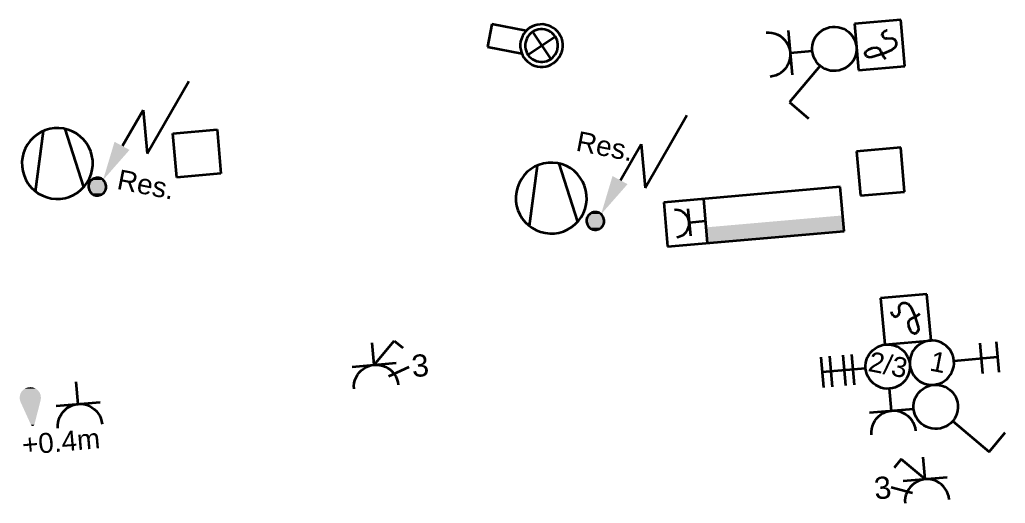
# Model space of a CAD drawing. Extents: x 800 to 1481, y 55 to 490.
# Drawn here: x 1164.02 to 1208.5, y 358.78 to 380.61 of the extents above; entities that cross this region are included whole.
import ezdxf

# ---------------------------------------------------------------- set-up
doc = ezdxf.new("R2010")
doc.units = 0
doc.layers.get('0').update_dxf_attribs({"lineweight": 18})
doc.layers.add('E_Licht', color=7, linetype='Continuous', lineweight=35, true_color=0x0080ff)
doc.layers.add('E_RTH', color=5, linetype='Continuous', lineweight=35, true_color=0x0000ff)
doc.styles.get("Standard").update_dxf_attribs({"font": 'arial.ttf'})

# ---------------------------------------------------------------- blocks, each defined once
blk = doc.blocks.new('Storentaster_ UP_ 2-fach-A0Q9B3AXAY', base_point=(1200.171, 363.953))
at = {"color": 0, "lineweight": -2}
for p, q in [((1202.429, 365.594), (1202.52, 365.689)), ((1202.52, 365.689), (1202.622, 365.771)), ((1202.622, 365.771), (1202.733, 365.839)), ((1202.733, 365.839), (1202.853, 365.891)), ((1202.853, 365.891), (1202.979, 365.928)), ((1202.979, 365.928), (1203.108, 365.948)), ((1203.108, 365.948), (1203.239, 365.951)), ((1203.239, 365.951), (1203.369, 365.936)), ((1203.369, 365.936), (1203.496, 365.905)), ((1203.496, 365.905), (1203.618, 365.858)), ((1203.618, 365.858), (1203.732, 365.795)), ((1203.732, 365.795), (1203.838, 365.718)), ((1203.838, 365.718), (1203.932, 365.627)), ((1203.932, 365.627), (1204.014, 365.525)), ((1200.171, 365.38), (1200.291, 364.005)), ((1200.569, 365.415), (1200.689, 364.04)), ((1201.167, 365.467), (1201.287, 364.092)), ((1201.565, 365.502), (1201.686, 364.127)), ((1202.21, 365.125), (1202.241, 365.252)), ((1202.241, 365.252), (1202.289, 365.374)), ((1202.289, 365.374), (1202.352, 365.489)), ((1202.352, 365.489), (1202.429, 365.594)), ((1204.014, 365.525), (1204.082, 365.413)), ((1204.082, 365.413), (1204.135, 365.294)), ((1204.135, 365.294), (1204.171, 365.168)), ((1204.171, 365.168), (1204.191, 365.039)), ((1202.199, 364.864), (1200.231, 364.692)), ((1202.196, 364.995), (1202.21, 365.125)), ((1202.199, 364.864), (1202.196, 364.995)), ((1202.219, 364.735), (1202.199, 364.864)), ((1202.255, 364.61), (1202.219, 364.735)), ((1204.18, 364.778), (1204.149, 364.651)), ((1204.194, 364.908), (1204.18, 364.778)), ((1204.191, 365.039), (1204.194, 364.908)), ((1202.308, 364.49), (1202.255, 364.61)), ((1202.376, 364.378), (1202.308, 364.49)), ((1202.458, 364.276), (1202.376, 364.378)), ((1202.552, 364.186), (1202.458, 364.276)), ((1203.961, 364.309), (1203.871, 364.214)), ((1204.039, 364.414), (1203.961, 364.309)), ((1204.101, 364.529), (1204.039, 364.414)), ((1204.149, 364.651), (1204.101, 364.529)), ((1202.658, 364.108), (1202.552, 364.186)), ((1202.773, 364.045), (1202.658, 364.108)), ((1202.894, 363.998), (1202.773, 364.045)), ((1203.021, 363.967), (1202.894, 363.998)), ((1203.152, 363.953), (1203.021, 363.967)), ((1203.282, 363.955), (1203.152, 363.953)), ((1203.412, 363.975), (1203.282, 363.955)), ((1203.537, 364.012), (1203.412, 363.975)), ((1203.657, 364.065), (1203.537, 364.012)), ((1203.769, 364.132), (1203.657, 364.065)), ((1203.871, 364.214), (1203.769, 364.132))]:
    blk.add_line(p, q, dxfattribs=at)
blk = doc.blocks.new('Bauteilbeschriftung-A0Q9B3AZAY', base_point=(1202.268, 364.441))
at = {"color": 0, "linetype": 'ByBlock', "lineweight": -2, "ltscale": 0.35, "insert": (1202.44, 365.641), "char_height": 0.9, "attachment_point": 1, "rotation": 348.9744}
blk.add_mtext('{\\fArial;2/3}', dxfattribs=at)
blk = doc.blocks.new('Temperaturmelder_ UP-A0Q9B3BJAY', base_point=(1201.69, 378.337))
at = {"color": 0, "linetype": 'ByBlock', "lineweight": -2, "ltscale": 0.35}
for p, q in [((1203.782, 380.612), (1201.69, 380.429)), ((1201.69, 380.429), (1201.873, 378.337)), ((1203.965, 378.52), (1203.782, 380.612)), ((1202.946, 379.933), (1202.948, 379.94)), ((1202.946, 379.926), (1202.946, 379.933)), ((1202.947, 379.918), (1202.946, 379.926)), ((1202.948, 379.911), (1202.947, 379.918)), ((1202.948, 379.94), (1202.95, 379.947)), ((1202.951, 379.904), (1202.948, 379.911)), ((1202.982, 380.029), (1202.95, 379.947)), ((1202.954, 379.897), (1202.951, 379.904)), ((1202.954, 379.897), (1203, 379.823)), ((1202.982, 380.029), (1202.985, 380.035)), ((1202.985, 380.035), (1202.989, 380.041)), ((1202.989, 380.041), (1202.994, 380.047)), ((1202.994, 380.047), (1202.999, 380.052)), ((1202.999, 380.052), (1203.005, 380.056)), ((1203.088, 380.107), (1203.005, 380.056)), ((1203.088, 380.107), (1203.096, 380.111)), ((1203.096, 380.111), (1203.104, 380.114)), ((1203.104, 380.114), (1203.112, 380.117)), ((1203.112, 380.117), (1203.121, 380.118)), ((1203.163, 380.122), (1203.121, 380.118)), ((1203.004, 379.817), (1203, 379.823)), ((1203.009, 379.812), (1203.004, 379.817)), ((1203.014, 379.807), (1203.009, 379.812)), ((1203.021, 379.803), (1203.014, 379.807)), ((1203.027, 379.8), (1203.021, 379.803)), ((1203.027, 379.8), (1203.118, 379.764)), ((1203.126, 379.761), (1203.118, 379.764)), ((1203.135, 379.76), (1203.126, 379.761)), ((1203.143, 379.759), (1203.135, 379.76)), ((1203.152, 379.759), (1203.143, 379.759)), ((1203.152, 379.759), (1203.374, 379.779)), ((1203.374, 379.779), (1203.498, 379.729)), ((1203.498, 379.729), (1203.569, 379.615)), ((1203.579, 379.495), (1203.53, 379.371)), ((1203.569, 379.615), (1203.579, 379.495)), ((1202.179, 379.077), (1202.18, 379.087)), ((1202.18, 379.067), (1202.179, 379.077)), ((1202.18, 379.087), (1202.181, 379.097)), ((1202.182, 379.057), (1202.18, 379.067)), ((1202.181, 379.097), (1202.184, 379.106)), ((1202.186, 379.048), (1202.182, 379.057)), ((1202.184, 379.106), (1202.22, 379.196)), ((1202.19, 379.039), (1202.186, 379.048)), ((1202.241, 378.957), (1202.19, 379.039)), ((1202.22, 379.196), (1202.334, 379.266)), ((1202.366, 378.907), (1202.241, 378.957)), ((1202.334, 379.266), (1202.508, 379.342)), ((1203.013, 379.085), (1202.485, 378.918)), ((1202.508, 379.342), (1202.688, 379.357)), ((1202.688, 379.357), (1202.812, 379.308)), ((1202.812, 379.308), (1202.883, 379.194)), ((1202.883, 379.194), (1202.958, 379.02)), ((1202.958, 379.02), (1203.028, 378.905)), ((1203.361, 379.235), (1203.013, 379.085)), ((1203.53, 379.371), (1203.361, 379.235)), ((1201.873, 378.337), (1203.965, 378.52)), ((1202.485, 378.918), (1202.366, 378.907)), ((1203.028, 378.905), (1203.093, 378.851))]:
    blk.add_line(p, q, dxfattribs=at)
blk = doc.blocks.new('Storentaster_ UP-A0Q9B3C9AY', base_point=(1204.188, 364.127))
at = {"color": 0, "lineweight": -2}
for p, q in [((1204.845, 366.066), (1204.726, 366.013)), ((1204.971, 366.102), (1204.845, 366.066)), ((1205.1, 366.122), (1204.971, 366.102)), ((1205.231, 366.125), (1205.1, 366.122)), ((1205.361, 366.111), (1205.231, 366.125)), ((1205.488, 366.08), (1205.361, 366.111)), ((1205.61, 366.032), (1205.488, 366.08)), ((1208.092, 366.073), (1208.212, 364.698)), ((1204.344, 365.663), (1204.281, 365.549)), ((1204.421, 365.769), (1204.344, 365.663)), ((1204.512, 365.863), (1204.421, 365.769)), ((1204.614, 365.945), (1204.512, 365.863)), ((1204.726, 366.013), (1204.614, 365.945)), ((1205.725, 365.969), (1205.61, 366.032)), ((1205.83, 365.892), (1205.725, 365.969)), ((1205.925, 365.802), (1205.83, 365.892)), ((1206.007, 365.7), (1205.925, 365.802)), ((1206.075, 365.588), (1206.007, 365.7)), ((1207.354, 366.008), (1207.474, 364.633)), ((1204.203, 365.3), (1204.188, 365.17)), ((1204.188, 365.17), (1204.191, 365.039)), ((1204.234, 365.427), (1204.203, 365.3)), ((1204.281, 365.549), (1204.234, 365.427)), ((1206.127, 365.468), (1206.075, 365.588)), ((1206.164, 365.342), (1206.127, 365.468)), ((1206.184, 365.213), (1206.164, 365.342)), ((1206.184, 365.213), (1208.152, 365.385)), ((1206.187, 365.082), (1206.184, 365.213)), ((1204.191, 365.039), (1204.211, 364.91)), ((1204.211, 364.91), (1204.248, 364.784)), ((1204.248, 364.784), (1204.301, 364.664)), ((1206.094, 364.703), (1206.141, 364.825)), ((1206.141, 364.825), (1206.172, 364.952)), ((1206.172, 364.952), (1206.187, 365.082)), ((1204.301, 364.664), (1204.368, 364.552)), ((1204.368, 364.552), (1204.45, 364.45)), ((1204.45, 364.45), (1204.545, 364.36)), ((1204.545, 364.36), (1204.65, 364.283)), ((1204.65, 364.283), (1204.765, 364.22)), ((1205.649, 364.239), (1205.761, 364.307)), ((1205.761, 364.307), (1205.863, 364.389)), ((1205.863, 364.389), (1205.954, 364.483)), ((1205.954, 364.483), (1206.031, 364.589)), ((1206.031, 364.589), (1206.094, 364.703)), ((1204.765, 364.22), (1204.887, 364.172)), ((1204.887, 364.172), (1205.014, 364.141)), ((1205.014, 364.141), (1205.144, 364.127)), ((1205.144, 364.127), (1205.275, 364.13)), ((1205.275, 364.13), (1205.404, 364.15)), ((1205.404, 364.15), (1205.53, 364.186)), ((1205.53, 364.186), (1205.649, 364.239))]:
    blk.add_line(p, q, dxfattribs=at)
blk = doc.blocks.new('Bauteilbeschriftung-A0Q9B3CBAY', base_point=(1205.045, 364.716))
at = {"color": 0, "linetype": 'ByBlock', "lineweight": -2, "ltscale": 0.35, "insert": (1205.217, 365.663), "char_height": 0.9, "attachment_point": 1, "rotation": 348.9744}
blk.add_mtext('{\\fArial;1}', dxfattribs=at)
blk = doc.blocks.new('Ventilator-A0Q9B3CDAY', base_point=(1164.124, 372.522))
at = {"color": 0, "lineweight": -2}
for p, q in [((1164.805, 375.431), (1164.641, 375.3)), ((1164.734, 372.863), (1165.101, 375.595)), ((1164.983, 375.54), (1164.805, 375.431)), ((1165.175, 375.624), (1164.983, 375.54)), ((1165.376, 375.683), (1165.175, 375.624)), ((1165.583, 375.714), (1165.376, 375.683)), ((1165.792, 375.719), (1165.583, 375.714)), ((1166, 375.696), (1165.792, 375.719)), ((1166.203, 375.647), (1166, 375.696)), ((1166.914, 373.053), (1166.078, 375.681)), ((1166.398, 375.571), (1166.203, 375.647)), ((1166.582, 375.47), (1166.398, 375.571)), ((1166.751, 375.346), (1166.582, 375.47)), ((1164.373, 374.98), (1164.272, 374.797)), ((1164.497, 375.149), (1164.373, 374.98)), ((1164.641, 375.3), (1164.497, 375.149)), ((1166.902, 375.202), (1166.751, 375.346)), ((1167.033, 375.038), (1166.902, 375.202)), ((1167.141, 374.859), (1167.033, 375.038)), ((1164.196, 374.602), (1164.147, 374.398)), ((1164.272, 374.797), (1164.196, 374.602)), ((1167.226, 374.668), (1167.141, 374.859)), ((1167.284, 374.467), (1167.226, 374.668)), ((1164.147, 374.398), (1164.124, 374.19)), ((1164.124, 374.19), (1164.128, 373.981)), ((1167.316, 374.26), (1167.284, 374.467)), ((1167.321, 374.051), (1167.316, 374.26)), ((1164.128, 373.981), (1164.16, 373.774)), ((1164.16, 373.774), (1164.219, 373.573)), ((1167.172, 373.444), (1167.248, 373.639)), ((1167.248, 373.639), (1167.298, 373.843)), ((1167.298, 373.843), (1167.321, 374.051)), ((1164.219, 373.573), (1164.303, 373.382)), ((1164.303, 373.382), (1164.412, 373.203)), ((1164.412, 373.203), (1164.543, 373.04)), ((1166.948, 373.092), (1167.072, 373.261)), ((1167.072, 373.261), (1167.172, 373.444)), ((1164.543, 373.04), (1164.694, 372.895)), ((1164.694, 372.895), (1164.863, 372.771)), ((1164.863, 372.771), (1165.046, 372.67)), ((1166.461, 372.701), (1166.64, 372.81)), ((1166.64, 372.81), (1166.803, 372.941)), ((1166.803, 372.941), (1166.948, 373.092)), ((1165.046, 372.67), (1165.241, 372.595)), ((1165.241, 372.595), (1165.444, 372.545)), ((1165.444, 372.545), (1165.652, 372.522)), ((1165.652, 372.522), (1165.862, 372.527)), ((1165.862, 372.527), (1166.069, 372.558)), ((1166.069, 372.558), (1166.269, 372.617)), ((1166.269, 372.617), (1166.461, 372.701))]:
    blk.add_line(p, q, dxfattribs=at)
blk = doc.blocks.new('Elektroanschluss-A0Q9B3CJAY', base_point=(1189.601, 371.127))
at = {"color": 0, "lineweight": -2}
for p, q in [((1192.248, 373.018), (1194.129, 376.297)), ((1191.134, 373.369), (1192.062, 374.986)), ((1192.062, 374.986), (1192.248, 373.018)), ((1189.771, 371.854), (1189.73, 371.822)), ((1189.816, 371.881), (1189.771, 371.854)), ((1189.864, 371.903), (1189.816, 371.881)), ((1189.914, 371.917), (1189.864, 371.903)), ((1189.966, 371.925), (1189.914, 371.917)), ((1190.018, 371.926), (1189.966, 371.925)), ((1190.07, 371.921), (1190.018, 371.926)), ((1190.121, 371.908), (1190.07, 371.921)), ((1190.169, 371.889), (1190.121, 371.908)), ((1190.215, 371.864), (1190.169, 371.889)), ((1190.258, 371.833), (1190.215, 371.864)), ((1189.607, 371.596), (1189.601, 371.544)), ((1189.601, 371.544), (1189.602, 371.492)), ((1189.602, 371.492), (1189.61, 371.44)), ((1189.619, 371.647), (1189.607, 371.596)), ((1189.61, 371.44), (1189.625, 371.39)), ((1189.638, 371.696), (1189.619, 371.647)), ((1189.663, 371.742), (1189.638, 371.696)), ((1189.694, 371.784), (1189.663, 371.742)), ((1189.73, 371.822), (1189.694, 371.784)), ((1190.295, 371.797), (1190.258, 371.833)), ((1190.328, 371.756), (1190.295, 371.797)), ((1190.355, 371.711), (1190.328, 371.756)), ((1190.376, 371.663), (1190.355, 371.711)), ((1190.363, 371.358), (1190.382, 371.406)), ((1190.391, 371.613), (1190.376, 371.663)), ((1190.382, 371.406), (1190.394, 371.457)), ((1190.399, 371.562), (1190.391, 371.613)), ((1190.394, 371.457), (1190.4, 371.509)), ((1190.4, 371.509), (1190.399, 371.562)), ((1189.625, 371.39), (1189.646, 371.342)), ((1189.646, 371.342), (1189.673, 371.297)), ((1189.673, 371.297), (1189.706, 371.256)), ((1189.706, 371.256), (1189.743, 371.22)), ((1189.743, 371.22), (1189.786, 371.189)), ((1189.786, 371.189), (1189.831, 371.164)), ((1189.831, 371.164), (1189.88, 371.145)), ((1189.88, 371.145), (1189.931, 371.133)), ((1189.931, 371.133), (1189.983, 371.127)), ((1189.983, 371.127), (1190.035, 371.128)), ((1190.035, 371.128), (1190.087, 371.136)), ((1190.087, 371.136), (1190.137, 371.151)), ((1190.137, 371.151), (1190.185, 371.172)), ((1190.185, 371.172), (1190.23, 371.199)), ((1190.23, 371.199), (1190.271, 371.232)), ((1190.271, 371.232), (1190.307, 371.27)), ((1190.307, 371.27), (1190.338, 371.312)), ((1190.338, 371.312), (1190.363, 371.358))]:
    blk.add_line(p, q, dxfattribs=at)
for points in [[(1190.259, 371.826), (1191.453, 373.186), (1190.666, 373.186)], [(1191.453, 373.186), (1190.666, 373.186), (1190.776, 373.553)], [(1190.258, 371.833), (1189.748, 371.833), (1190.224, 371.854)], [(1189.748, 371.833), (1190.224, 371.854), (1189.771, 371.854)], [(1190.224, 371.854), (1189.771, 371.854), (1190.169, 371.889)], [(1189.771, 371.854), (1190.169, 371.889), (1189.838, 371.889)], [(1190.169, 371.889), (1189.838, 371.889), (1190.127, 371.903)], [(1189.838, 371.889), (1190.127, 371.903), (1189.864, 371.903)], [(1190.127, 371.903), (1189.864, 371.903), (1190.07, 371.921)], [(1189.864, 371.903), (1190.07, 371.921), (1189.945, 371.921)], [(1190.07, 371.921), (1189.945, 371.921), (1189.966, 371.925)], [(1190.396, 371.492), (1189.602, 371.492), (1190.399, 371.562)], [(1189.602, 371.492), (1190.399, 371.562), (1189.605, 371.562)], [(1189.61, 371.457), (1190.396, 371.492), (1189.602, 371.492)], [(1190.399, 371.562), (1189.605, 371.562), (1190.391, 371.596)], [(1189.605, 371.562), (1190.391, 371.596), (1189.607, 371.596)], [(1190.391, 371.596), (1189.607, 371.596), (1190.376, 371.663)], [(1189.607, 371.596), (1190.376, 371.663), (1189.628, 371.663)], [(1190.394, 371.457), (1189.61, 371.457), (1190.396, 371.492)], [(1189.625, 371.39), (1190.394, 371.457), (1189.61, 371.457)], [(1190.373, 371.39), (1189.625, 371.39), (1190.394, 371.457)], [(1190.376, 371.663), (1189.628, 371.663), (1190.36, 371.696)], [(1189.628, 371.663), (1190.36, 371.696), (1189.638, 371.696)], [(1190.36, 371.696), (1189.638, 371.696), (1190.328, 371.756)], [(1189.638, 371.696), (1190.328, 371.756), (1189.676, 371.756)], [(1190.328, 371.756), (1189.676, 371.756), (1190.303, 371.784)], [(1189.676, 371.756), (1190.303, 371.784), (1189.694, 371.784)], [(1190.303, 371.784), (1189.694, 371.784), (1190.258, 371.833)], [(1189.694, 371.784), (1190.258, 371.833), (1189.748, 371.833)], [(1189.641, 371.358), (1190.373, 371.39), (1189.625, 371.39)], [(1190.363, 371.358), (1189.641, 371.358), (1190.373, 371.39)], [(1189.673, 371.297), (1190.363, 371.358), (1189.641, 371.358)], [(1190.325, 371.297), (1189.673, 371.297), (1190.363, 371.358)], [(1189.698, 371.27), (1190.325, 371.297), (1189.673, 371.297)], [(1190.307, 371.27), (1189.698, 371.27), (1190.325, 371.297)], [(1189.743, 371.22), (1190.307, 371.27), (1189.698, 371.27)], [(1190.253, 371.22), (1189.743, 371.22), (1190.307, 371.27)], [(1189.777, 371.199), (1190.253, 371.22), (1189.743, 371.22)], [(1190.23, 371.199), (1189.777, 371.199), (1190.253, 371.22)], [(1189.831, 371.164), (1190.23, 371.199), (1189.777, 371.199)], [(1190.163, 371.164), (1189.831, 371.164), (1190.23, 371.199)], [(1189.874, 371.151), (1190.163, 371.164), (1189.831, 371.164)], [(1190.137, 371.151), (1189.874, 371.151), (1190.163, 371.164)], [(1189.931, 371.133), (1190.137, 371.151), (1189.874, 371.151)], [(1190.056, 371.133), (1189.931, 371.133), (1190.137, 371.151)], [(1190.035, 371.128), (1190.056, 371.133), (1189.931, 371.133)]]:
    blk.add_solid(points, dxfattribs=at)
blk = doc.blocks.new('Bauteilbeschriftung-A0Q9B3CLAY', base_point=(1189.083, 374.253))
at = {"color": 0, "linetype": 'ByBlock', "lineweight": -2, "ltscale": 0.35, "insert": (1189.255, 375.591), "char_height": 0.9, "attachment_point": 1, "rotation": 348.9744}
blk.add_mtext('{\\fArial;Res.}', dxfattribs=at)
blk = doc.blocks.new('Spiegelschrank mit Steckdose R.-A0Q9B3D5AY', base_point=(1193.085, 370.372))
at = {"color": 0, "lineweight": -2}
for p, q in [((1201.055, 373.062), (1193.085, 372.365)), ((1201.229, 371.07), (1201.055, 373.062)), ((1193.085, 372.365), (1193.259, 370.372)), ((1194.878, 372.522), (1195.052, 370.529)), ((1193.651, 372.021), (1193.571, 372.019)), ((1193.731, 372.012), (1193.651, 372.021)), ((1193.809, 371.993), (1193.731, 372.012)), ((1193.883, 371.964), (1193.809, 371.993)), ((1193.954, 371.925), (1193.883, 371.964)), ((1194.018, 371.878), (1193.954, 371.925)), ((1194.076, 371.822), (1194.018, 371.878)), ((1194.182, 372.072), (1194.288, 370.851)), ((1194.126, 371.76), (1194.076, 371.822)), ((1194.168, 371.691), (1194.126, 371.76)), ((1194.2, 371.618), (1194.168, 371.691)), ((1194.223, 371.541), (1194.2, 371.618)), ((1194.235, 371.462), (1194.223, 371.541)), ((1194.235, 371.462), (1194.965, 371.526)), ((1194.237, 371.381), (1194.235, 371.462)), ((1193.259, 370.372), (1201.229, 371.07)), ((1193.976, 370.906), (1194.038, 370.956)), ((1194.038, 370.956), (1194.094, 371.014)), ((1194.094, 371.014), (1194.141, 371.079)), ((1194.141, 371.079), (1194.18, 371.149)), ((1194.18, 371.149), (1194.209, 371.224)), ((1194.209, 371.224), (1194.228, 371.302)), ((1194.228, 371.302), (1194.237, 371.381)), ((1193.678, 370.797), (1193.757, 370.81)), ((1193.757, 370.81), (1193.834, 370.832)), ((1193.834, 370.832), (1193.907, 370.864)), ((1193.907, 370.864), (1193.976, 370.906))]:
    blk.add_line(p, q, dxfattribs=at)
for points in [[(1201.214, 371.236), (1194.991, 371.236), (1201.167, 371.776)], [(1195.005, 371.07), (1201.214, 371.236), (1194.991, 371.236)], [(1201.229, 371.07), (1195.005, 371.07), (1201.214, 371.236)], [(1195.052, 370.529), (1201.229, 371.07), (1195.005, 371.07)]]:
    blk.add_solid(points, dxfattribs=at)
blk = doc.blocks.new('Elektroanschluss-A0Q9B3DZAY', base_point=(1167.127, 372.674))
at = {"color": 0, "lineweight": -2}
for p, q in [((1169.774, 374.566), (1171.655, 377.844)), ((1168.66, 374.916), (1169.588, 376.534)), ((1169.588, 376.534), (1169.774, 374.566)), ((1167.145, 373.194), (1167.133, 373.143)), ((1167.164, 373.243), (1167.145, 373.194)), ((1167.189, 373.289), (1167.164, 373.243)), ((1167.22, 373.331), (1167.189, 373.289)), ((1167.256, 373.369), (1167.22, 373.331)), ((1167.297, 373.401), (1167.256, 373.369)), ((1167.342, 373.429), (1167.297, 373.401)), ((1167.39, 373.45), (1167.342, 373.429)), ((1167.44, 373.464), (1167.39, 373.45)), ((1167.492, 373.472), (1167.44, 373.464)), ((1167.544, 373.473), (1167.492, 373.472)), ((1167.596, 373.468), (1167.544, 373.473)), ((1167.647, 373.455), (1167.596, 373.468)), ((1167.696, 373.436), (1167.647, 373.455)), ((1167.741, 373.411), (1167.696, 373.436)), ((1167.784, 373.38), (1167.741, 373.411)), ((1167.821, 373.344), (1167.784, 373.38)), ((1167.854, 373.303), (1167.821, 373.344)), ((1167.881, 373.259), (1167.854, 373.303)), ((1167.902, 373.211), (1167.881, 373.259)), ((1167.917, 373.16), (1167.902, 373.211)), ((1167.133, 373.143), (1167.127, 373.091)), ((1167.127, 373.091), (1167.128, 373.039)), ((1167.128, 373.039), (1167.136, 372.987)), ((1167.136, 372.987), (1167.151, 372.937)), ((1167.151, 372.937), (1167.172, 372.889)), ((1167.172, 372.889), (1167.199, 372.844)), ((1167.199, 372.844), (1167.232, 372.804)), ((1167.232, 372.804), (1167.269, 372.767)), ((1167.269, 372.767), (1167.312, 372.736)), ((1167.312, 372.736), (1167.357, 372.711)), ((1167.711, 372.719), (1167.756, 372.746)), ((1167.756, 372.746), (1167.797, 372.779)), ((1167.797, 372.779), (1167.833, 372.817)), ((1167.833, 372.817), (1167.864, 372.859)), ((1167.864, 372.859), (1167.889, 372.905)), ((1167.889, 372.905), (1167.908, 372.954)), ((1167.908, 372.954), (1167.92, 373.004)), ((1167.925, 373.109), (1167.917, 373.16)), ((1167.92, 373.004), (1167.926, 373.056)), ((1167.926, 373.056), (1167.925, 373.109)), ((1167.357, 372.711), (1167.406, 372.692)), ((1167.406, 372.692), (1167.457, 372.68)), ((1167.457, 372.68), (1167.509, 372.674)), ((1167.509, 372.674), (1167.561, 372.675)), ((1167.561, 372.675), (1167.613, 372.683)), ((1167.613, 372.683), (1167.663, 372.698)), ((1167.663, 372.698), (1167.711, 372.719))]:
    blk.add_line(p, q, dxfattribs=at)
for points in [[(1168.979, 374.733), (1168.192, 374.733), (1168.302, 375.1)], [(1167.785, 373.374), (1168.979, 374.733), (1168.192, 374.733)], [(1167.917, 373.143), (1167.133, 373.143), (1167.902, 373.211)], [(1167.133, 373.143), (1167.902, 373.211), (1167.154, 373.211)], [(1167.902, 373.211), (1167.154, 373.211), (1167.886, 373.243)], [(1167.154, 373.211), (1167.886, 373.243), (1167.164, 373.243)], [(1167.886, 373.243), (1167.164, 373.243), (1167.854, 373.303)], [(1167.164, 373.243), (1167.854, 373.303), (1167.202, 373.303)], [(1167.854, 373.303), (1167.202, 373.303), (1167.829, 373.331)], [(1167.202, 373.303), (1167.829, 373.331), (1167.22, 373.331)], [(1167.829, 373.331), (1167.22, 373.331), (1167.784, 373.38)], [(1167.22, 373.331), (1167.784, 373.38), (1167.274, 373.38)], [(1167.784, 373.38), (1167.274, 373.38), (1167.75, 373.401)], [(1167.274, 373.38), (1167.75, 373.401), (1167.297, 373.401)], [(1167.75, 373.401), (1167.297, 373.401), (1167.696, 373.436)], [(1167.297, 373.401), (1167.696, 373.436), (1167.364, 373.436)], [(1167.696, 373.436), (1167.364, 373.436), (1167.653, 373.45)], [(1167.364, 373.436), (1167.653, 373.45), (1167.39, 373.45)], [(1167.653, 373.45), (1167.39, 373.45), (1167.596, 373.468)], [(1167.39, 373.45), (1167.596, 373.468), (1167.471, 373.468)], [(1167.596, 373.468), (1167.471, 373.468), (1167.492, 373.472)], [(1167.922, 373.039), (1167.128, 373.039), (1167.925, 373.109)], [(1167.128, 373.039), (1167.925, 373.109), (1167.131, 373.109)], [(1167.136, 373.004), (1167.922, 373.039), (1167.128, 373.039)], [(1167.925, 373.109), (1167.131, 373.109), (1167.917, 373.143)], [(1167.131, 373.109), (1167.917, 373.143), (1167.133, 373.143)], [(1167.92, 373.004), (1167.136, 373.004), (1167.922, 373.039)], [(1167.151, 372.937), (1167.92, 373.004), (1167.136, 373.004)], [(1167.899, 372.937), (1167.151, 372.937), (1167.92, 373.004)], [(1167.167, 372.905), (1167.899, 372.937), (1167.151, 372.937)], [(1167.889, 372.905), (1167.167, 372.905), (1167.899, 372.937)], [(1167.199, 372.844), (1167.889, 372.905), (1167.167, 372.905)], [(1167.851, 372.844), (1167.199, 372.844), (1167.889, 372.905)], [(1167.224, 372.817), (1167.851, 372.844), (1167.199, 372.844)], [(1167.833, 372.817), (1167.224, 372.817), (1167.851, 372.844)], [(1167.269, 372.767), (1167.833, 372.817), (1167.224, 372.817)], [(1167.779, 372.767), (1167.269, 372.767), (1167.833, 372.817)], [(1167.303, 372.746), (1167.779, 372.767), (1167.269, 372.767)], [(1167.756, 372.746), (1167.303, 372.746), (1167.779, 372.767)], [(1167.357, 372.711), (1167.756, 372.746), (1167.303, 372.746)], [(1167.689, 372.711), (1167.357, 372.711), (1167.756, 372.746)], [(1167.4, 372.698), (1167.689, 372.711), (1167.357, 372.711)], [(1167.663, 372.698), (1167.4, 372.698), (1167.689, 372.711)], [(1167.457, 372.68), (1167.663, 372.698), (1167.4, 372.698)], [(1167.582, 372.68), (1167.457, 372.68), (1167.663, 372.698)], [(1167.561, 372.675), (1167.582, 372.68), (1167.457, 372.68)]]:
    blk.add_solid(points, dxfattribs=at)
blk = doc.blocks.new('Bauteilbeschriftung-A0Q9B3E1AY', base_point=(1168.367, 372.526))
at = {"color": 0, "linetype": 'ByBlock', "lineweight": -2, "ltscale": 0.35, "insert": (1168.539, 373.863), "char_height": 0.9, "attachment_point": 1, "rotation": 348.9744}
blk.add_mtext('{\\fArial;Res.}', dxfattribs=at)
blk = doc.blocks.new('Abzweigdose quadratisch (multi) UP-A0Q9B3E9AY', base_point=(1201.793, 372.674))
at = {"color": 0, "lineweight": -2}
for p, q in [((1203.785, 374.841), (1201.793, 374.666)), ((1201.793, 374.666), (1201.967, 372.674)), ((1203.96, 372.848), (1203.785, 374.841)), ((1201.967, 372.674), (1203.96, 372.848))]:
    blk.add_line(p, q, dxfattribs=at)
blk = doc.blocks.new('Schalter_ Schema 0_ UP-A0Q9B3EDAY', base_point=(1198.76, 376.157))
at = {"color": 0, "linetype": 'ByBlock', "lineweight": -2, "ltscale": 0.35}
for p, q in [((1200.569, 380.273), (1200.699, 380.292)), ((1200.699, 380.292), (1200.829, 380.295)), ((1200.829, 380.295), (1200.959, 380.281)), ((1199.942, 379.834), (1200.02, 379.939)), ((1200.02, 379.939), (1200.11, 380.034)), ((1200.11, 380.034), (1200.212, 380.115)), ((1200.212, 380.115), (1200.324, 380.183)), ((1200.324, 380.183), (1200.444, 380.236)), ((1200.444, 380.236), (1200.569, 380.273)), ((1200.959, 380.281), (1201.086, 380.25)), ((1201.086, 380.25), (1201.208, 380.203)), ((1201.208, 380.203), (1201.323, 380.14)), ((1201.323, 380.14), (1201.429, 380.062)), ((1201.429, 380.062), (1201.523, 379.972)), ((1201.523, 379.972), (1201.605, 379.87)), ((1201.605, 379.87), (1201.673, 379.758)), ((1199.787, 379.34), (1199.801, 379.47)), ((1199.801, 379.47), (1199.832, 379.597)), ((1199.832, 379.597), (1199.879, 379.719)), ((1199.879, 379.719), (1199.942, 379.834)), ((1201.673, 379.758), (1201.725, 379.638)), ((1201.725, 379.638), (1201.762, 379.513)), ((1201.762, 379.513), (1201.782, 379.383)), ((1199.79, 379.209), (1199.787, 379.34)), ((1199.809, 379.08), (1199.79, 379.209)), ((1199.846, 378.954), (1199.809, 379.08)), ((1199.899, 378.834), (1199.846, 378.954)), ((1201.739, 378.996), (1201.692, 378.874)), ((1201.771, 379.123), (1201.739, 378.996)), ((1201.785, 379.253), (1201.771, 379.123)), ((1201.782, 379.383), (1201.785, 379.253)), ((1200.143, 378.53), (1198.76, 376.882)), ((1199.967, 378.723), (1199.899, 378.834)), ((1200.048, 378.621), (1199.967, 378.723)), ((1200.143, 378.53), (1200.048, 378.621)), ((1200.248, 378.453), (1200.143, 378.53)), ((1201.461, 378.559), (1201.359, 378.477)), ((1201.552, 378.653), (1201.461, 378.559)), ((1201.629, 378.759), (1201.552, 378.653)), ((1201.692, 378.874), (1201.629, 378.759)), ((1200.363, 378.39), (1200.248, 378.453)), ((1200.485, 378.343), (1200.363, 378.39)), ((1200.612, 378.311), (1200.485, 378.343)), ((1200.742, 378.297), (1200.612, 378.311)), ((1200.873, 378.3), (1200.742, 378.297)), ((1201.002, 378.32), (1200.873, 378.3)), ((1201.128, 378.357), (1201.002, 378.32)), ((1201.247, 378.409), (1201.128, 378.357)), ((1201.359, 378.477), (1201.247, 378.409)), ((1198.76, 376.882), (1199.624, 376.157))]:
    blk.add_line(p, q, dxfattribs=at)
blk = doc.blocks.new('Temperaturmelder_ UP-A0Q9B3FHAY', base_point=(1202.875, 365.943))
at = {"color": 0, "linetype": 'ByBlock', "lineweight": -2, "ltscale": 0.35}
for p, q in [((1204.967, 368.219), (1202.875, 368.035)), ((1202.875, 368.035), (1203.058, 365.943)), ((1205.15, 366.127), (1204.967, 368.219)), ((1203.366, 367.416), (1203.37, 367.374)), ((1203.709, 367.627), (1203.758, 367.751)), ((1203.728, 367.405), (1203.709, 367.627)), ((1203.728, 367.388), (1203.726, 367.379)), ((1203.728, 367.405), (1203.729, 367.396)), ((1203.729, 367.396), (1203.728, 367.388)), ((1203.758, 367.751), (1203.873, 367.822)), ((1203.873, 367.822), (1203.992, 367.832)), ((1203.992, 367.832), (1204.117, 367.783)), ((1204.117, 367.783), (1204.252, 367.614)), ((1204.252, 367.614), (1204.403, 367.266)), ((1203.371, 367.365), (1203.37, 367.374)), ((1203.373, 367.357), (1203.371, 367.365)), ((1203.376, 367.349), (1203.373, 367.357)), ((1203.38, 367.341), (1203.376, 367.349)), ((1203.38, 367.341), (1203.432, 367.258)), ((1203.436, 367.252), (1203.432, 367.258)), ((1203.441, 367.247), (1203.436, 367.252)), ((1203.446, 367.242), (1203.441, 367.247)), ((1203.452, 367.238), (1203.446, 367.242)), ((1203.459, 367.235), (1203.452, 367.238)), ((1203.459, 367.235), (1203.54, 367.203)), ((1203.547, 367.201), (1203.54, 367.203)), ((1203.554, 367.199), (1203.547, 367.201)), ((1203.562, 367.199), (1203.554, 367.199)), ((1203.569, 367.2), (1203.562, 367.199)), ((1203.577, 367.201), (1203.569, 367.2)), ((1203.584, 367.204), (1203.577, 367.201)), ((1203.59, 367.207), (1203.584, 367.204)), ((1203.59, 367.207), (1203.665, 367.253)), ((1203.67, 367.257), (1203.665, 367.253)), ((1203.676, 367.262), (1203.67, 367.257)), ((1203.68, 367.268), (1203.676, 367.262)), ((1203.684, 367.274), (1203.68, 367.268)), ((1203.687, 367.28), (1203.684, 367.274)), ((1203.687, 367.28), (1203.723, 367.371)), ((1203.726, 367.379), (1203.723, 367.371)), ((1204.13, 366.941), (1204.18, 367.065)), ((1204.18, 367.065), (1204.294, 367.136)), ((1204.294, 367.136), (1204.468, 367.211)), ((1204.403, 367.266), (1204.57, 366.738)), ((1204.468, 367.211), (1204.582, 367.281)), ((1204.582, 367.281), (1204.637, 367.346)), ((1204.146, 366.761), (1204.13, 366.941)), ((1204.221, 366.587), (1204.146, 366.761)), ((1204.292, 366.473), (1204.221, 366.587)), ((1204.58, 366.619), (1204.531, 366.494)), ((1204.57, 366.738), (1204.58, 366.619)), ((1203.058, 365.943), (1205.15, 366.127)), ((1204.382, 366.437), (1204.292, 366.473)), ((1204.391, 366.434), (1204.382, 366.437)), ((1204.401, 366.433), (1204.391, 366.434)), ((1204.411, 366.432), (1204.401, 366.433)), ((1204.421, 366.433), (1204.411, 366.432)), ((1204.43, 366.435), (1204.421, 366.433)), ((1204.44, 366.439), (1204.43, 366.435)), ((1204.448, 366.443), (1204.44, 366.439)), ((1204.531, 366.494), (1204.448, 366.443))]:
    blk.add_line(p, q, dxfattribs=at)
blk = doc.blocks.new('Ventilator-A0Q9B3FNAY', base_point=(1186.414, 370.959))
at = {"color": 0, "lineweight": -2}
for p, q in [((1187.465, 374.061), (1187.273, 373.977)), ((1187.666, 374.119), (1187.465, 374.061)), ((1187.873, 374.151), (1187.666, 374.119)), ((1188.082, 374.156), (1187.873, 374.151)), ((1188.29, 374.133), (1188.082, 374.156)), ((1188.493, 374.083), (1188.29, 374.133)), ((1189.204, 371.49), (1188.368, 374.117)), ((1188.688, 374.007), (1188.493, 374.083)), ((1186.931, 373.737), (1186.786, 373.586)), ((1187.094, 373.868), (1186.931, 373.737)), ((1187.023, 371.299), (1187.391, 374.032)), ((1187.273, 373.977), (1187.094, 373.868)), ((1188.872, 373.907), (1188.688, 374.007)), ((1189.041, 373.783), (1188.872, 373.907)), ((1189.192, 373.638), (1189.041, 373.783)), ((1189.323, 373.475), (1189.192, 373.638)), ((1186.562, 373.233), (1186.486, 373.038)), ((1186.663, 373.417), (1186.562, 373.233)), ((1186.786, 373.586), (1186.663, 373.417)), ((1189.431, 373.296), (1189.323, 373.475)), ((1189.516, 373.105), (1189.431, 373.296)), ((1186.436, 372.835), (1186.414, 372.627)), ((1186.486, 373.038), (1186.436, 372.835)), ((1189.574, 372.904), (1189.516, 373.105)), ((1189.606, 372.697), (1189.574, 372.904)), ((1186.414, 372.627), (1186.418, 372.418)), ((1186.418, 372.418), (1186.45, 372.211)), ((1189.588, 372.279), (1189.611, 372.488)), ((1189.611, 372.488), (1189.606, 372.697)), ((1186.45, 372.211), (1186.509, 372.01)), ((1186.509, 372.01), (1186.593, 371.819)), ((1189.362, 371.698), (1189.462, 371.881)), ((1189.462, 371.881), (1189.538, 372.076)), ((1189.538, 372.076), (1189.588, 372.279)), ((1186.593, 371.819), (1186.702, 371.64)), ((1186.702, 371.64), (1186.833, 371.476)), ((1186.833, 371.476), (1186.984, 371.332)), ((1189.093, 371.378), (1189.238, 371.529)), ((1189.238, 371.529), (1189.362, 371.698)), ((1186.984, 371.332), (1187.152, 371.208)), ((1187.152, 371.208), (1187.336, 371.107)), ((1187.336, 371.107), (1187.531, 371.031)), ((1187.531, 371.031), (1187.734, 370.982)), ((1187.734, 370.982), (1187.942, 370.959)), ((1187.942, 370.959), (1188.152, 370.963)), ((1188.152, 370.963), (1188.358, 370.995)), ((1188.358, 370.995), (1188.559, 371.054)), ((1188.559, 371.054), (1188.751, 371.138)), ((1188.751, 371.138), (1188.93, 371.247)), ((1188.93, 371.247), (1189.093, 371.378))]:
    blk.add_line(p, q, dxfattribs=at)
blk = doc.blocks.new('Steckdose T13_ UP_ 3-fach_ geschaltet-A0Q9B3FTAY', base_point=(1202.536, 358.778))
at = {"color": 0, "linetype": 'ByBlock', "lineweight": -2, "ltscale": 0.35}
for p, q in [((1203.802, 360.77), (1203.48, 360.386)), ((1204.886, 359.861), (1203.802, 360.77)), ((1204.886, 359.861), (1204.799, 360.857)), ((1205.882, 359.948), (1203.89, 359.774)), ((1204.757, 359.841), (1204.631, 359.804)), ((1204.886, 359.861), (1204.757, 359.841)), ((1205.017, 359.864), (1204.886, 359.861)), ((1205.147, 359.85), (1205.017, 359.864)), ((1205.274, 359.818), (1205.147, 359.85)), ((1204.32, 359.24), (1203.35, 359.495)), ((1204.13, 359.402), (1204.067, 359.287)), ((1204.207, 359.508), (1204.13, 359.402)), ((1204.297, 359.602), (1204.207, 359.508)), ((1204.399, 359.684), (1204.297, 359.602)), ((1204.511, 359.752), (1204.399, 359.684)), ((1204.631, 359.804), (1204.511, 359.752)), ((1205.396, 359.771), (1205.274, 359.818)), ((1205.51, 359.708), (1205.396, 359.771)), ((1205.616, 359.631), (1205.51, 359.708)), ((1205.71, 359.54), (1205.616, 359.631)), ((1205.792, 359.438), (1205.71, 359.54)), ((1205.86, 359.327), (1205.792, 359.438)), ((1203.988, 359.038), (1203.974, 358.908)), ((1204.019, 359.165), (1203.988, 359.038)), ((1204.067, 359.287), (1204.019, 359.165)), ((1205.913, 359.207), (1205.86, 359.327)), ((1205.949, 359.081), (1205.913, 359.207)), ((1205.969, 358.952), (1205.949, 359.081)), ((1203.974, 358.908), (1203.977, 358.778))]:
    blk.add_line(p, q, dxfattribs=at)
at = {"color": 0, "linetype": 'ByBlock', "lineweight": -2, "ltscale": 0.35, "insert": (1202.536, 359.944), "char_height": 1, "attachment_point": 1, "rotation": 5}
blk.add_mtext('{\\fArial;3}', dxfattribs=at)
blk = doc.blocks.new('Abzweigdose quadratisch (multi) UP-A0Q9B3H9AY', base_point=(1170.939, 373.488))
at = {"color": 0, "lineweight": -2}
for p, q in [((1170.939, 375.48), (1172.931, 375.655)), ((1171.113, 373.488), (1170.939, 375.48)), ((1172.931, 375.655), (1173.106, 373.662)), ((1173.106, 373.662), (1171.113, 373.488))]:
    blk.add_line(p, q, dxfattribs=at)
blk = doc.blocks.new('Steckdose T13_ UP-A0Q9B3HZAY', base_point=(1197.71, 378.039))
at = {"color": 0, "linetype": 'ByBlock', "lineweight": -2, "ltscale": 0.35}
for p, q in [((1197.71, 380.031), (1197.841, 380.034)), ((1197.841, 380.034), (1197.971, 380.02)), ((1197.971, 380.02), (1198.098, 379.988)), ((1198.098, 379.988), (1198.22, 379.941)), ((1198.22, 379.941), (1198.334, 379.878)), ((1198.334, 379.878), (1198.44, 379.801)), ((1198.706, 380.118), (1198.881, 378.126)), ((1198.44, 379.801), (1198.534, 379.71)), ((1198.534, 379.71), (1198.616, 379.608)), ((1198.616, 379.608), (1198.684, 379.497)), ((1198.684, 379.497), (1198.737, 379.377)), ((1198.737, 379.377), (1198.773, 379.251)), ((1198.773, 379.251), (1198.793, 379.122)), ((1198.796, 378.991), (1198.782, 378.861)), ((1198.793, 379.122), (1199.79, 379.209)), ((1198.793, 379.122), (1198.796, 378.991)), ((1198.703, 378.612), (1198.641, 378.497)), ((1198.751, 378.734), (1198.703, 378.612)), ((1198.782, 378.861), (1198.751, 378.734)), ((1198.139, 378.095), (1198.014, 378.058)), ((1198.259, 378.148), (1198.139, 378.095)), ((1198.371, 378.216), (1198.259, 378.148)), ((1198.473, 378.297), (1198.371, 378.216)), ((1198.563, 378.392), (1198.473, 378.297)), ((1198.641, 378.497), (1198.563, 378.392)), ((1198.014, 378.058), (1197.884, 378.039))]:
    blk.add_line(p, q, dxfattribs=at)
blk = doc.blocks.new('Steckdose T13_ UP-A0Q9B3I9AY', base_point=(1202.373, 361.876))
at = {"color": 0, "linetype": 'ByBlock', "lineweight": -2, "ltscale": 0.35}
for p, q in [((1203.369, 362.959), (1203.282, 363.955)), ((1202.373, 362.872), (1204.366, 363.046)), ((1203.24, 362.939), (1203.369, 362.959)), ((1203.369, 362.959), (1203.5, 362.962)), ((1203.5, 362.962), (1203.63, 362.948)), ((1203.63, 362.948), (1203.757, 362.917)), ((1202.55, 362.386), (1202.613, 362.5)), ((1202.613, 362.5), (1202.691, 362.606)), ((1202.691, 362.606), (1202.781, 362.7)), ((1202.781, 362.7), (1202.883, 362.782)), ((1202.883, 362.782), (1202.995, 362.85)), ((1202.995, 362.85), (1203.115, 362.903)), ((1203.115, 362.903), (1203.24, 362.939)), ((1203.757, 362.917), (1203.879, 362.869)), ((1203.879, 362.869), (1203.994, 362.806)), ((1203.994, 362.806), (1204.099, 362.729)), ((1204.099, 362.729), (1204.194, 362.639)), ((1204.194, 362.639), (1204.276, 362.537)), ((1204.276, 362.537), (1204.344, 362.425)), ((1202.458, 362.007), (1202.472, 362.137)), ((1202.472, 362.137), (1202.503, 362.264)), ((1202.503, 362.264), (1202.55, 362.386)), ((1204.344, 362.425), (1204.396, 362.305)), ((1204.396, 362.305), (1204.433, 362.18)), ((1204.433, 362.18), (1204.453, 362.05)), ((1202.46, 361.876), (1202.458, 362.007))]:
    blk.add_line(p, q, dxfattribs=at)
blk = doc.blocks.new('Schalter_ Schema 0_ UP-A0Q9B3K7AY', base_point=(1204.363, 361.108))
at = {"color": 0, "linetype": 'ByBlock', "lineweight": -2, "ltscale": 0.35}
for p, q in [((1204.596, 363.776), (1204.686, 363.871)), ((1204.686, 363.871), (1204.788, 363.953)), ((1204.788, 363.953), (1204.9, 364.021)), ((1204.9, 364.021), (1205.02, 364.073)), ((1205.02, 364.073), (1205.145, 364.11)), ((1205.145, 364.11), (1205.275, 364.13)), ((1205.275, 364.13), (1205.405, 364.133)), ((1205.405, 364.133), (1205.535, 364.118)), ((1205.535, 364.118), (1205.663, 364.087)), ((1205.663, 364.087), (1205.784, 364.04)), ((1205.784, 364.04), (1205.899, 363.977)), ((1205.899, 363.977), (1206.005, 363.9)), ((1206.005, 363.9), (1206.099, 363.809)), ((1204.377, 363.307), (1204.408, 363.434)), ((1204.408, 363.434), (1204.456, 363.556)), ((1204.456, 363.556), (1204.518, 363.671)), ((1204.518, 363.671), (1204.596, 363.776)), ((1206.099, 363.809), (1206.181, 363.707)), ((1206.181, 363.707), (1206.249, 363.595)), ((1206.249, 363.595), (1206.302, 363.476)), ((1206.302, 363.476), (1206.338, 363.35)), ((1204.363, 363.177), (1204.377, 363.307)), ((1204.366, 363.046), (1204.363, 363.177)), ((1204.386, 362.917), (1204.366, 363.046)), ((1206.347, 362.96), (1206.316, 362.833)), ((1206.338, 363.35), (1206.358, 363.221)), ((1206.361, 363.09), (1206.347, 362.96)), ((1206.358, 363.221), (1206.361, 363.09)), ((1204.422, 362.792), (1204.386, 362.917)), ((1204.475, 362.672), (1204.422, 362.792)), ((1204.543, 362.56), (1204.475, 362.672)), ((1204.625, 362.458), (1204.543, 362.56)), ((1206.205, 362.596), (1206.128, 362.491)), ((1206.268, 362.711), (1206.205, 362.596)), ((1206.316, 362.833), (1206.268, 362.711)), ((1204.719, 362.368), (1204.625, 362.458)), ((1204.825, 362.29), (1204.719, 362.368)), ((1204.939, 362.227), (1204.825, 362.29)), ((1205.061, 362.18), (1204.939, 362.227)), ((1205.188, 362.149), (1205.061, 362.18)), ((1205.318, 362.135), (1205.188, 362.149)), ((1205.449, 362.137), (1205.318, 362.135)), ((1205.578, 362.157), (1205.449, 362.137)), ((1205.704, 362.194), (1205.578, 362.157)), ((1205.824, 362.247), (1205.704, 362.194)), ((1205.935, 362.314), (1205.824, 362.247)), ((1206.037, 362.396), (1205.935, 362.314)), ((1206.128, 362.491), (1206.037, 362.396)), ((1206.128, 362.491), (1207.776, 361.108)), ((1207.776, 361.108), (1208.501, 361.972))]:
    blk.add_line(p, q, dxfattribs=at)
blk = doc.blocks.new('Steckdose T13_ UP_ 3-fach_ geschaltet-A0Q9B3LBAY', base_point=(1179.023, 363.949))
at = {"color": 0, "linetype": 'ByBlock', "lineweight": -2, "ltscale": 0.35}
for p, q in [((1180.019, 365.032), (1180.928, 366.115)), ((1180.928, 366.115), (1181.312, 365.793)), ((1180.019, 365.032), (1179.932, 366.028)), ((1179.023, 364.945), (1181.015, 365.119)), ((1179.34, 364.679), (1179.43, 364.773)), ((1179.43, 364.773), (1179.532, 364.855)), ((1179.532, 364.855), (1179.644, 364.923)), ((1179.644, 364.923), (1179.764, 364.975)), ((1179.764, 364.975), (1179.889, 365.012)), ((1179.889, 365.012), (1180.019, 365.032)), ((1180.019, 365.032), (1180.15, 365.035)), ((1180.15, 365.035), (1180.28, 365.021)), ((1180.28, 365.021), (1180.407, 364.99)), ((1180.407, 364.99), (1180.529, 364.942)), ((1180.529, 364.942), (1180.643, 364.879)), ((1180.643, 364.879), (1180.749, 364.802)), ((1180.683, 364.519), (1181.595, 364.939)), ((1180.749, 364.802), (1180.843, 364.711)), ((1179.121, 364.209), (1179.152, 364.337)), ((1179.152, 364.337), (1179.2, 364.458)), ((1179.2, 364.458), (1179.263, 364.573)), ((1179.263, 364.573), (1179.34, 364.679)), ((1180.843, 364.711), (1180.925, 364.609)), ((1180.925, 364.609), (1180.993, 364.498)), ((1180.993, 364.498), (1181.046, 364.378)), ((1181.046, 364.378), (1181.082, 364.252)), ((1179.107, 364.079), (1179.121, 364.209)), ((1179.11, 363.949), (1179.107, 364.079)), ((1181.082, 364.252), (1181.102, 364.123))]:
    blk.add_line(p, q, dxfattribs=at)
at = {"color": 0, "linetype": 'ByBlock', "lineweight": -2, "ltscale": 0.35, "insert": (1181.666, 365.464), "char_height": 1, "attachment_point": 1, "rotation": 5}
blk.add_mtext('{\\fArial;3}', dxfattribs=at)
blk = doc.blocks.new('LED-Deckenleuchte mit Trafotunnel-A0Q9B3W5AY', base_point=(1185.137, 378.487))
at = {"color": 0, "linetype": 'ByBlock', "lineweight": -2, "ltscale": 0.35}
for p, q in [((1185.336, 380.413), (1185.137, 379.388)), ((1186.881, 380.112), (1185.336, 380.413)), ((1187.144, 380.305), (1187.036, 380.242)), ((1187.26, 380.353), (1187.144, 380.305)), ((1187.381, 380.386), (1187.26, 380.353)), ((1187.506, 380.403), (1187.381, 380.386)), ((1187.632, 380.404), (1187.506, 380.403)), ((1187.756, 380.388), (1187.632, 380.404)), ((1187.878, 380.356), (1187.756, 380.388)), ((1187.994, 380.308), (1187.878, 380.356)), ((1188.103, 380.246), (1187.994, 380.308)), ((1186.71, 379.867), (1186.662, 379.75)), ((1186.772, 379.976), (1186.71, 379.867)), ((1186.848, 380.075), (1186.772, 379.976)), ((1186.937, 380.165), (1186.848, 380.075)), ((1186.957, 379.853), (1186.909, 379.769)), ((1187.036, 380.242), (1186.937, 380.165)), ((1187.015, 379.93), (1186.957, 379.853)), ((1186.96, 379.032), (1188.185, 379.858)), ((1187.083, 379.999), (1187.015, 379.93)), ((1187.16, 380.058), (1187.083, 379.999)), ((1187.243, 380.106), (1187.16, 380.058)), ((1187.16, 380.058), (1187.985, 378.833)), ((1187.332, 380.144), (1187.243, 380.106)), ((1187.426, 380.169), (1187.332, 380.144)), ((1187.521, 380.182), (1187.426, 380.169)), ((1187.618, 380.182), (1187.521, 380.182)), ((1187.714, 380.17), (1187.618, 380.182)), ((1187.807, 380.145), (1187.714, 380.17)), ((1187.897, 380.109), (1187.807, 380.145)), ((1187.98, 380.061), (1187.897, 380.109)), ((1188.057, 380.002), (1187.98, 380.061)), ((1188.126, 379.934), (1188.057, 380.002)), ((1188.203, 380.17), (1188.103, 380.246)), ((1188.185, 379.858), (1188.126, 379.934)), ((1188.234, 379.774), (1188.185, 379.858)), ((1188.292, 380.081), (1188.203, 380.17)), ((1188.369, 379.982), (1188.292, 380.081)), ((1188.432, 379.873), (1188.369, 379.982)), ((1188.481, 379.757), (1188.432, 379.873)), ((1186.63, 379.629), (1186.614, 379.504)), ((1186.614, 379.504), (1186.615, 379.379)), ((1186.662, 379.75), (1186.63, 379.629)), ((1186.848, 379.586), (1186.835, 379.491)), ((1186.835, 379.491), (1186.836, 379.394)), ((1186.872, 379.68), (1186.848, 379.586)), ((1186.909, 379.769), (1186.872, 379.68)), ((1188.271, 379.685), (1188.234, 379.774)), ((1188.296, 379.592), (1188.271, 379.685)), ((1188.309, 379.496), (1188.296, 379.592)), ((1188.297, 379.304), (1188.31, 379.4)), ((1188.31, 379.4), (1188.309, 379.496)), ((1188.514, 379.636), (1188.481, 379.757)), ((1188.53, 379.512), (1188.514, 379.636)), ((1188.531, 379.386), (1188.53, 379.512)), ((1185.137, 379.388), (1186.682, 379.087)), ((1186.615, 379.379), (1186.631, 379.254)), ((1186.631, 379.254), (1186.664, 379.133)), ((1186.664, 379.133), (1186.713, 379.017)), ((1186.713, 379.017), (1186.776, 378.909)), ((1186.836, 379.394), (1186.849, 379.298)), ((1186.849, 379.298), (1186.874, 379.205)), ((1186.874, 379.205), (1186.911, 379.116)), ((1186.911, 379.116), (1186.96, 379.032)), ((1186.96, 379.032), (1187.019, 378.956)), ((1187.019, 378.956), (1187.088, 378.888)), ((1188.062, 378.892), (1188.13, 378.96)), ((1188.13, 378.96), (1188.188, 379.037)), ((1188.188, 379.037), (1188.236, 379.121)), ((1188.236, 379.121), (1188.273, 379.211)), ((1188.273, 379.211), (1188.297, 379.304)), ((1188.373, 378.915), (1188.435, 379.024)), ((1188.435, 379.024), (1188.483, 379.14)), ((1188.483, 379.14), (1188.515, 379.262)), ((1188.515, 379.262), (1188.531, 379.386)), ((1186.776, 378.909), (1186.853, 378.809)), ((1186.853, 378.809), (1186.942, 378.721)), ((1186.942, 378.721), (1187.042, 378.645)), ((1187.042, 378.645), (1187.151, 378.582)), ((1187.088, 378.888), (1187.165, 378.83)), ((1187.151, 378.582), (1187.267, 378.535)), ((1187.165, 378.83), (1187.248, 378.782)), ((1187.248, 378.782), (1187.338, 378.745)), ((1187.267, 378.535), (1187.389, 378.503)), ((1187.338, 378.745), (1187.431, 378.72)), ((1187.431, 378.72), (1187.527, 378.708)), ((1187.527, 378.708), (1187.624, 378.708)), ((1187.624, 378.708), (1187.719, 378.721)), ((1187.719, 378.721), (1187.813, 378.747)), ((1187.764, 378.504), (1187.885, 378.537)), ((1187.813, 378.747), (1187.902, 378.784)), ((1187.885, 378.537), (1188.001, 378.586)), ((1187.902, 378.784), (1187.985, 378.833)), ((1187.985, 378.833), (1188.062, 378.892)), ((1188.001, 378.586), (1188.109, 378.649)), ((1188.109, 378.649), (1188.208, 378.726)), ((1188.208, 378.726), (1188.297, 378.815)), ((1188.297, 378.815), (1188.373, 378.915)), ((1187.389, 378.503), (1187.513, 378.487)), ((1187.513, 378.487), (1187.639, 378.487)), ((1187.639, 378.487), (1187.764, 378.504))]:
    blk.add_line(p, q, dxfattribs=at)
blk = doc.blocks.new('Steckdose T13_ UP_ IP Schutz-A0Q9B42FAY', base_point=(1164.023, 362.177))
at = {"color": 0, "lineweight": -2}
for p, q in [((1166.658, 363.261), (1166.571, 364.257)), ((1165.662, 363.174), (1167.654, 363.348)), ((1165.979, 362.907), (1166.069, 363.002)), ((1166.069, 363.002), (1166.171, 363.084)), ((1166.171, 363.084), (1166.283, 363.152)), ((1166.283, 363.152), (1166.403, 363.204)), ((1166.403, 363.204), (1166.528, 363.241)), ((1166.528, 363.241), (1166.658, 363.261)), ((1166.658, 363.261), (1166.789, 363.264)), ((1166.789, 363.264), (1166.919, 363.249)), ((1166.919, 363.249), (1167.046, 363.218)), ((1167.046, 363.218), (1167.168, 363.171)), ((1167.168, 363.171), (1167.282, 363.108)), ((1167.282, 363.108), (1167.388, 363.031)), ((1167.388, 363.031), (1167.482, 362.94)), ((1167.482, 362.94), (1167.564, 362.838)), ((1165.76, 362.438), (1165.791, 362.565)), ((1165.791, 362.565), (1165.839, 362.687)), ((1165.839, 362.687), (1165.902, 362.802)), ((1165.902, 362.802), (1165.979, 362.907)), ((1167.564, 362.838), (1167.632, 362.726)), ((1167.632, 362.726), (1167.685, 362.607)), ((1167.685, 362.607), (1167.721, 362.481)), ((1165.746, 362.308), (1165.76, 362.438)), ((1165.749, 362.177), (1165.746, 362.308)), ((1167.721, 362.481), (1167.741, 362.352))]:
    blk.add_line(p, q, dxfattribs=at)
for points in [[(1164.896, 363.811), (1164.103, 363.811), (1164.847, 363.877)], [(1164.103, 363.811), (1164.847, 363.877), (1164.16, 363.877)], [(1164.847, 363.877), (1164.16, 363.877), (1164.814, 363.903)], [(1164.16, 363.877), (1164.814, 363.903), (1164.183, 363.903)], [(1164.814, 363.903), (1164.183, 363.903), (1164.752, 363.953)], [(1164.183, 363.903), (1164.752, 363.953), (1164.257, 363.953)], [(1164.752, 363.953), (1164.257, 363.953), (1164.71, 363.972)], [(1164.257, 363.953), (1164.71, 363.972), (1164.284, 363.972)], [(1164.71, 363.972), (1164.284, 363.972), (1164.641, 364.003)], [(1164.284, 363.972), (1164.641, 364.003), (1164.372, 364.003)], [(1164.641, 364.003), (1164.372, 364.003), (1164.584, 364.013)], [(1164.372, 364.003), (1164.584, 364.013), (1164.399, 364.013)], [(1164.584, 364.013), (1164.399, 364.013), (1164.521, 364.023)], [(1164.976, 363.583), (1164.023, 363.583), (1164.966, 363.666)], [(1164.023, 363.583), (1164.966, 363.666), (1164.041, 363.666)], [(1164.025, 363.545), (1164.976, 363.583), (1164.023, 363.583)], [(1164.981, 363.545), (1164.025, 363.545), (1164.976, 363.583)], [(1164.029, 363.461), (1164.981, 363.545), (1164.025, 363.545)], [(1164.971, 363.461), (1164.029, 363.461), (1164.981, 363.545)], [(1164.04, 363.424), (1164.971, 363.461), (1164.029, 363.461)], [(1164.966, 363.424), (1164.04, 363.424), (1164.971, 363.461)], [(1164.065, 363.345), (1164.966, 363.424), (1164.04, 363.424)], [(1164.966, 363.666), (1164.041, 363.666), (1164.951, 363.702)], [(1164.041, 363.666), (1164.951, 363.702), (1164.048, 363.702)], [(1164.951, 363.702), (1164.048, 363.702), (1164.92, 363.779)], [(1164.048, 363.702), (1164.92, 363.779), (1164.087, 363.779)], [(1164.946, 363.345), (1164.065, 363.345), (1164.966, 363.424)], [(1164.92, 363.779), (1164.087, 363.779), (1164.896, 363.811)], [(1164.087, 363.779), (1164.896, 363.811), (1164.103, 363.811)], [(1164.527, 362.328), (1164.946, 363.345), (1164.065, 363.345)], [(1164.684, 362.328), (1164.527, 362.328), (1164.946, 363.345)], [(1164.533, 362.315), (1164.684, 362.328), (1164.527, 362.328)], [(1164.678, 362.315), (1164.533, 362.315), (1164.684, 362.328)], [(1164.538, 362.308), (1164.678, 362.315), (1164.533, 362.315)], [(1164.675, 362.308), (1164.538, 362.308), (1164.678, 362.315)], [(1164.545, 362.297), (1164.675, 362.308), (1164.538, 362.308)], [(1164.666, 362.297), (1164.545, 362.297), (1164.675, 362.308)], [(1164.551, 362.291), (1164.666, 362.297), (1164.545, 362.297)], [(1164.662, 362.291), (1164.551, 362.291), (1164.666, 362.297)], [(1164.561, 362.282), (1164.662, 362.291), (1164.551, 362.291)], [(1164.65, 362.282), (1164.561, 362.282), (1164.662, 362.291)], [(1164.569, 362.278), (1164.65, 362.282), (1164.561, 362.282)], [(1164.644, 362.278), (1164.569, 362.278), (1164.65, 362.282)], [(1164.581, 362.272), (1164.644, 362.278), (1164.569, 362.278)], [(1164.629, 362.272), (1164.581, 362.272), (1164.644, 362.278)], [(1164.592, 362.27), (1164.629, 362.272), (1164.581, 362.272)], [(1164.624, 362.27), (1164.592, 362.27), (1164.629, 362.272)], [(1164.602, 362.268), (1164.624, 362.27), (1164.592, 362.27)]]:
    blk.add_solid(points, dxfattribs=at)
blk = doc.blocks.new('Bauteilbeschriftung-A0Q9B42HAY', base_point=(1164.09, 360.962))
at = {"color": 0, "linetype": 'ByBlock', "lineweight": -2, "ltscale": 0.35, "insert": (1164.09, 361.859), "char_height": 0.9, "attachment_point": 1, "rotation": 5}
blk.add_mtext('{\\fArial;+0.4m}', dxfattribs=at)

msp = doc.modelspace()

# ---------------------------------------------------------------- block references
at = {"layer": 'E_Licht', "ltscale": 0.35}
for name, p in [('LED-Deckenleuchte mit Trafotunnel-A0Q9B3W5AY', (1185.137, 378.487)), ('Schalter_ Schema 0_ UP-A0Q9B3EDAY', (1198.76, 376.157)), ('Steckdose T13_ UP-A0Q9B3HZAY', (1197.71, 378.039)), ('Bauteilbeschriftung-A0Q9B3CLAY', (1189.083, 374.253)), ('Bauteilbeschriftung-A0Q9B3E1AY', (1168.367, 372.526)), ('Steckdose T13_ UP_ 3-fach_ geschaltet-A0Q9B3LBAY', (1179.023, 363.949)), ('Bauteilbeschriftung-A0Q9B3AZAY', (1202.268, 364.441)), ('Bauteilbeschriftung-A0Q9B3CBAY', (1205.045, 364.716)), ('Steckdose T13_ UP-A0Q9B3I9AY', (1202.373, 361.876)), ('Schalter_ Schema 0_ UP-A0Q9B3K7AY', (1204.363, 361.108)), ('Bauteilbeschriftung-A0Q9B42HAY', (1164.09, 360.962)), ('Steckdose T13_ UP_ 3-fach_ geschaltet-A0Q9B3FTAY', (1202.536, 358.778))]:
    msp.add_blockref(name, p, dxfattribs=at)
at = {"layer": 'E_Licht', "linetype": 'Continuous', "ltscale": 0.35}
for name, p in [('Elektroanschluss-A0Q9B3DZAY', (1167.127, 372.674)), ('Elektroanschluss-A0Q9B3CJAY', (1189.601, 371.127)), ('Ventilator-A0Q9B3CDAY', (1164.124, 372.522)), ('Abzweigdose quadratisch (multi) UP-A0Q9B3H9AY', (1170.939, 373.488)), ('Abzweigdose quadratisch (multi) UP-A0Q9B3E9AY', (1201.793, 372.674)), ('Ventilator-A0Q9B3FNAY', (1186.414, 370.959)), ('Spiegelschrank mit Steckdose R.-A0Q9B3D5AY', (1193.085, 370.372)), ('Storentaster_ UP-A0Q9B3C9AY', (1204.188, 364.127)), ('Storentaster_ UP_ 2-fach-A0Q9B3AXAY', (1200.171, 363.953)), ('Steckdose T13_ UP_ IP Schutz-A0Q9B42FAY', (1164.023, 362.177))]:
    msp.add_blockref(name, p, dxfattribs=at)
at = {"layer": 'E_RTH', "ltscale": 0.35}
for name, p in [('Temperaturmelder_ UP-A0Q9B3BJAY', (1201.69, 378.337)), ('Temperaturmelder_ UP-A0Q9B3FHAY', (1202.875, 365.943))]:
    msp.add_blockref(name, p, dxfattribs=at)

doc.saveas('drawing.dxf')
